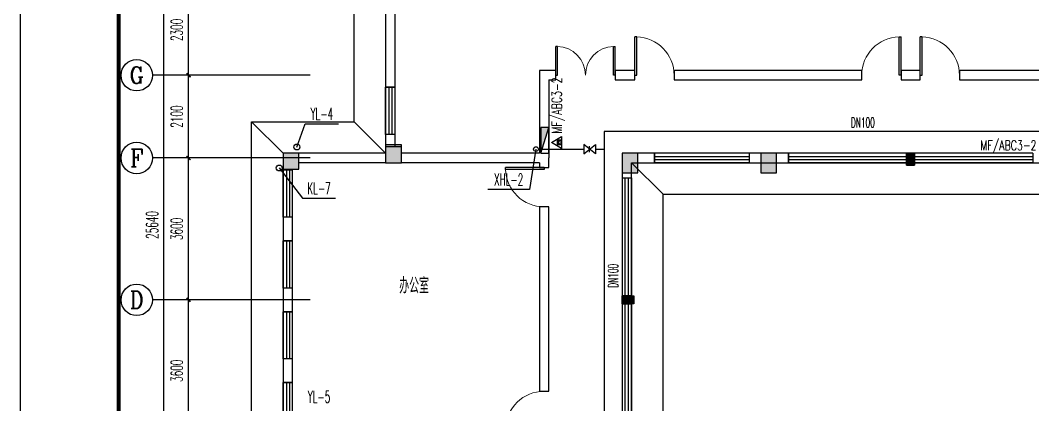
# Model space of a CAD drawing. Header units: inches. Extents: x -1293886 to -986005, y -15154 to 203628.
# Drawn here: x -1293886 to -1268195, y 2044 to 11801 of the extents above; entities that cross this region are included whole.
import ezdxf
from ezdxf.enums import TextEntityAlignment as Align

# ---------------------------------------------------------------- set-up
doc = ezdxf.new("R2010")
doc.units = ezdxf.units.IN
doc.header["$LTSCALE"] = 100
doc.header["$MEASUREMENT"] = 0
doc.linetypes.add('W_P', pattern=[7, 6, -1])
doc.layers.get('0').update_dxf_attribs({"color": 252})
for name, color, linetype in [('AXIS_TEXT', 7, 'Continuous'), ('PUB_HATCH', 8, 'Continuous'), ('PUB_WALL', 9, 'Continuous'), ('TK', 142, 'Continuous'), ('WP_F', 1, 'Continuous'), ('WP_F_DN', 4, 'Continuous'), ('WP_F_LGBH', 4, 'Continuous'), ('WP_F_PJ', 7, 'Continuous'), ('WP_Y', 6, 'W_P'), ('WP_Y_LGBH', 4, 'Continuous'), ('WW_PJ', 7, 'Continuous'), ('WZ', 6, 'Continuous'), ('填充', 8, 'Continuous')]:
    doc.layers.add(name, color=color, linetype=linetype)
doc.layers.add('COLU', color=2, linetype='Continuous', lineweight=30)
doc.layers.add('COLU-HATCH', color=7, linetype='Continuous', lineweight=25, true_color=0x5b5b5b)
doc.styles.add('_TCH_AXIS', font='COMPLEX', dxfattribs={"bigfont": 'GBCBIG'})
doc.styles.add('COMPLEX', font='COMPLEX')
doc.styles.add('DIM_FONT', font='bzxw.shx', dxfattribs={"width": 0.55, "bigfont": 'bzhz.shx'})
doc.styles.add('DXF', font='bzxw.shx', dxfattribs={"width": 0.7, "bigfont": 'bzhz.shx'})
doc.styles.add('HZ', font='SIMPLEX.SHX', dxfattribs={"width": 0.55, "bigfont": 'HZTXT.SHX'})
doc.styles.add('HZ2', font='ROMAND.SHX', dxfattribs={"width": 0.7, "bigfont": 'HZTXT.SHX'})
doc.styles.get("Standard").update_dxf_attribs({"font": 'txt.shx', "bigfont": 'bzhz.shx'})
doc.dimstyles.new('DIMN', dxfattribs={"dimtxt": 300, "dimasz": 100, "dimexe": 250, "dimexo": 300, "dimgap": 150, "dimtad": 1, "dimdec": 0, "dimzin": 0, "dimdsep": 46, "dimtxsty": 'DIM_FONT', "dimblk": 'ARCHTICK', "dimcen": 0.09, "dimclrt": 7, "dimazin": 2, "dimtfac": 1, "dimtdec": 0, "dimtix": 1, "dimtmove": 2, "dimatfit": 3, "dimldrblk": 'ARCHTICK', "dimfxl": 0, "dimtolj": 1, "dimtzin": 0, "dimarcsym": 0})

# ---------------------------------------------------------------- blocks, each defined once
blk = doc.blocks.new('A$C636C677B')
at = {"layer": 'COLU-HATCH', "transparency": 33554687}
for points in [[(2600, 14460), (3000, 14460), (3000, 14910), (2600, 14910)], [(0, 14300), (400, 14300), (400, 14700), (0, 14700)], [(9000, 14200), (9000, 14700), (8600, 14700), (8600, 14200)], [(12520, 14200), (12520, 14700), (12120, 14700), (12120, 14200)]]:
    blk.add_hatch(color=256, dxfattribs=at).paths.add_polyline_path(points, flags=0)
at = {"layer": 'PUB_WALL'}
h = blk.add_hatch(dxfattribs=at)
h.set_pattern_fill('钢筋混凝土', color=256, scale=30)
h.set_pattern_definition([(45, (-1241376.725, 680760.73), (-53.0330086, 53.0330086), []), (50, (-1241376.73, 680760.73), (215.178055, -18.82564), [22.5, -247.5]), (355, (-1241376.73, 680760.73), (-41.6254, 225.65764), [18, -198]), (100.4514, (-1241358.8, 680759.16), (173.552815, 206.831863), [19.122057, -210.342634]), (46.1842, (-1241376.73, 680820.73), (320.172315, -49.655704), [33.75, -371.25]), (96.6356, (-1241350.04, 680816.6), (280.39881, 292.23536), [28.68309, -315.5139]), (351.1842, (-1241376.73, 680820.73), (280.39858, 292.23558), [27, -297]), (21, (-1241346.73, 680805.73), (179.072116, -120.785667), [22.5, -247.5]), (326, (-1241346.73, 680805.73), (72.9946, 217.545014), [18, -198]), (71.4514, (-1241331.8, 680795.66), (252.06679, 96.75915), [19.122057, -210.342634]), (37.5, (-1241376.725, 680760.73), (3.6479566, 99.868156), [0, -195.6, 0, -201, 0, -198.75]), (7.5, (-1241376.73, 680760.73), (78.920861, 118.3235136), [0, -114.6, 0, -191.1, 0, -75.75]), (327.5, (-1241443.625, 680760.73), (160.146731, -6.7664615), [0, -75, 0, -234, 0, -310.5]), (317.5, (-1241473.63, 680760.73), (174.955851, 30.031495), [0, -97.5, 0, -155.4, 0, -220.5])])
h.paths.add_polyline_path([(16010, 14690), (16010, 14410), (15830, 14410), (15830, 14690)])
at = {"layer": '填充'}
h = blk.add_hatch(dxfattribs=at)
h.set_pattern_fill('钢筋混凝土', color=256, scale=30, angle=-90)
h.set_pattern_definition([(315, (674961.85, 1268277.48), (53.0330086, 53.0330086), []), (320, (674961.85, 1268277.48), (-18.82564, -215.178055), [22.5, -247.5]), (265, (674961.85, 1268277.48), (225.65764, 41.6254), [18, -198]), (10.4514, (674960.28, 1268259.55), (206.831863, -173.552815), [19.122057, -210.342634]), (316.1842, (675021.85, 1268277.48), (-49.655704, -320.172315), [33.75, -371.25]), (6.6356, (675017.7, 1268250.8), (292.23536, -280.39881), [28.68309, -315.5139]), (261.1842, (675021.85, 1268277.5), (292.23558, -280.39858), [27, -297]), (291, (675006.85, 1268247.48), (-120.785667, -179.072116), [22.5, -247.5]), (236, (675006.85, 1268247.48), (217.545014, -72.9946), [18, -198]), (341.4514, (674996.78, 1268232.56), (96.75915, -252.06679), [19.122057, -210.342634]), (307.5, (674961.85, 1268277.48), (99.868156, -3.6479566), [0, -195.6, 0, -201, 0, -198.75]), (277.5, (674961.85, 1268277.48), (118.3235136, -78.920861), [0, -114.6, 0, -191.1, 0, -75.75]), (237.5, (674961.85, 1268344.38), (-6.7664615, -160.146731), [0, -75, 0, -234, 0, -310.5]), (227.5, (674961.85, 1268374.38), (30.031495, -174.955851), [0, -97.5, 0, -155.4, 0, -220.5])])
h.paths.add_polyline_path([(8891, 10891), (8611, 10891), (8611, 11071), (8891, 11071)])
at = {"layer": 'COLU'}
for points in [[(2600, 14460), (3000, 14460), (3000, 14910), (2600, 14910)], [(0, 14300), (400, 14300), (400, 14700), (0, 14700)], [(9000, 14200), (9000, 14700), (8600, 14700), (8600, 14200)], [(12520, 14200), (12520, 14700), (12120, 14700), (12120, 14200)]]:
    blk.add_lwpolyline(points, close=True, dxfattribs=at)
at = {"layer": 'PUB_WALL'}
for p, q in [((15820, 14400), (15820, 14700)), ((16020, 14400), (16020, 14700)), ((15820, 14400), (16020, 14400))]:
    blk.add_line(p, q, dxfattribs=at)
at = {"layer": 'PUB_WALL', "const_width": 20}
for points in [[(16010, 14690), (16010, 14410), (15830, 14410), (15830, 14690)], [(8610, 11070), (8890, 11070), (8890, 10890), (8610, 10890)]]:
    blk.add_lwpolyline(points, close=True, dxfattribs=at)
blk = doc.blocks.new('_ArchTick')
at = {"color": 0, "linetype": 'ByBlock', "const_width": 0.4}
blk.add_lwpolyline([(-0.5, -0.5), (0.5, 0.5)], dxfattribs=at)
blk = doc.blocks.new('*D396')
at = {"color": 0, "lineweight": -2}
for p, q in [((-1287417, 4706), (-1289867, 4706)), ((-1289617, 1106), (-1289617, 4706)), ((-1287417, 1106), (-1289867, 1106))]:
    blk.add_line(p, q, dxfattribs=at)
at = {"layer": 'Defpoints', "color": 0}
for p in [(-1289617, 4706), (-1287117, 4706), (-1287117, 1106)]:
    blk.add_point(p, dxfattribs=at)
at = {"color": 0, "lineweight": -2, "xscale": 100, "yscale": 100, "zscale": 100}
for p, rotation in [((-1289617, 4706), 90), ((-1289617, 1106), 270)]:
    blk.add_blockref('_ArchTick', p, dxfattribs=dict(at, rotation=rotation))
at = {"color": 7, "insert": (-1289917, 2906), "char_height": 300, "attachment_point": 5, "rotation": 90, "style": 'HZ'}
blk.add_mtext('\\A1;3600', dxfattribs=at)
blk = doc.blocks.new('*D397')
at = {"color": 0, "lineweight": -2}
for p, q in [((-1287417, 8306), (-1289867, 8306)), ((-1289617, 4706), (-1289617, 8306)), ((-1287417, 4706), (-1289867, 4706))]:
    blk.add_line(p, q, dxfattribs=at)
at = {"layer": 'Defpoints', "color": 0}
for p in [(-1289617, 8306), (-1287117, 8306), (-1287117, 4706)]:
    blk.add_point(p, dxfattribs=at)
at = {"color": 0, "lineweight": -2, "xscale": 100, "yscale": 100, "zscale": 100}
for p, rotation in [((-1289617, 8306), 90), ((-1289617, 4706), 270)]:
    blk.add_blockref('_ArchTick', p, dxfattribs=dict(at, rotation=rotation))
at = {"color": 7, "insert": (-1289917, 6506), "char_height": 300, "attachment_point": 5, "rotation": 90, "style": 'HZ'}
blk.add_mtext('\\A1;3600', dxfattribs=at)
blk = doc.blocks.new('*D398')
at = {"color": 0, "lineweight": -2}
for p, q in [((-1287417, 10406), (-1289867, 10406)), ((-1289617, 8306), (-1289617, 10406)), ((-1287417, 8306), (-1289867, 8306))]:
    blk.add_line(p, q, dxfattribs=at)
at = {"layer": 'Defpoints', "color": 0}
for p in [(-1289617, 10406), (-1287117, 10406), (-1287117, 8306)]:
    blk.add_point(p, dxfattribs=at)
at = {"color": 0, "lineweight": -2, "xscale": 100, "yscale": 100, "zscale": 100}
for p, rotation in [((-1289617, 10406), 90), ((-1289617, 8306), 270)]:
    blk.add_blockref('_ArchTick', p, dxfattribs=dict(at, rotation=rotation))
at = {"color": 7, "insert": (-1289917, 9356), "char_height": 300, "attachment_point": 5, "rotation": 90, "style": 'HZ'}
blk.add_mtext('\\A1;2100', dxfattribs=at)
blk = doc.blocks.new('*D399')
at = {"color": 0, "lineweight": -2}
for p, q in [((-1287417, 12706), (-1289867, 12706)), ((-1289617, 10406), (-1289617, 12706)), ((-1287417, 10406), (-1289867, 10406))]:
    blk.add_line(p, q, dxfattribs=at)
at = {"layer": 'Defpoints', "color": 0}
for p in [(-1289617, 12706), (-1287117, 12706), (-1287117, 10406)]:
    blk.add_point(p, dxfattribs=at)
at = {"color": 0, "lineweight": -2, "xscale": 100, "yscale": 100, "zscale": 100}
for p, rotation in [((-1289617, 12706), 90), ((-1289617, 10406), 270)]:
    blk.add_blockref('_ArchTick', p, dxfattribs=dict(at, rotation=rotation))
at = {"color": 7, "insert": (-1289917, 11556), "char_height": 300, "attachment_point": 5, "rotation": 90, "style": 'HZ'}
blk.add_mtext('\\A1;2300', dxfattribs=at)
blk = doc.blocks.new('*D402')
at = {"color": 0, "lineweight": -2}
for p, q in [((-1287241, 19426), (-1290491, 19426)), ((-1290241, -6214), (-1290241, 19426)), ((-1287241, -6214), (-1290491, -6214))]:
    blk.add_line(p, q, dxfattribs=at)
at = {"layer": 'Defpoints', "color": 0}
for p in [(-1290241, 19426), (-1286941, 19426), (-1286941, -6214)]:
    blk.add_point(p, dxfattribs=at)
at = {"color": 0, "lineweight": -2, "xscale": 100, "yscale": 100, "zscale": 100}
for p, rotation in [((-1290241, 19426), 90), ((-1290241, -6214), 270)]:
    blk.add_blockref('_ArchTick', p, dxfattribs=dict(at, rotation=rotation))
at = {"color": 7, "insert": (-1290541, 6606), "char_height": 300, "attachment_point": 5, "rotation": 90, "style": 'HZ'}
blk.add_mtext('\\A1;25640', dxfattribs=at)
blk = doc.blocks.new('$TCHSYS$WIN2D')
for p, q in [((-0.5, 0.5), (0.5, 0.5)), ((-0.5, 0.5), (-0.5, -0.5)), ((0.5, 0.5), (0.5, -0.5)), ((0.5, 0.1667), (-0.5, 0.1667)), ((0.5, -0.1667), (-0.5, -0.1667)), ((-0.5, -0.5), (0.5, -0.5))]:
    blk.add_line(p, q)
blk = doc.blocks.new('_AXISO')
blk.add_circle((0, 0), 0.5)
at = {"layer": 'AXIS_TEXT', "style": 'COMPLEX', "width": 1.041667}
blk.add_attdef('A', text='', height=0.56, dxfattribs=at).set_placement((-0.25, -0.28), (0.25, -0.28), align=Align.FIT)
blk = doc.blocks.new('$DorLib2D$00000001')
for p, q in [((0.45, 0.975), (0.5, 0.975)), ((0.45, 0), (0.45, 0.975)), ((0.5, 0), (0.5, 0.975)), ((0.5, 0), (0.45, 0))]:
    blk.add_line(p, q)
at = {"lineweight": 13}
blk.add_arc((0.475, 0), 0.975, 91.4693, 180, dxfattribs=at)
blk = doc.blocks.new('$DorLib2D$00000002')
for p, q in [((-0.5, 0), (-0.5, 0.4875)), ((-0.475, 0.4875), (-0.5, 0.4875)), ((-0.475, 0), (-0.475, 0.4875)), ((0.475, 0), (0.475, 0.4875)), ((0.475, 0.4875), (0.5, 0.4875)), ((0.5, 0), (0.5, 0.4875)), ((-0.5, 0), (-0.475, 0)), ((0.5, 0), (0.475, 0))]:
    blk.add_line(p, q)
at = {"lineweight": 13}
for centre, start, end in [((-0.4875, 0), 0, 88.53072), ((0.4875, 0), 91.46928, 180)]:
    blk.add_arc(centre, 0.4875, start, end, dxfattribs=at)
blk = doc.blocks.new('_FZH')
blk.add_lwpolyline([(-0.5, -0.5), (0.5, -0.5), (0.5, 0.5), (-0.5, 0.5)], close=True)
at = {"layer": 'PUB_HATCH'}
blk.add_solid([(-0.5, -0.5), (0.5, -0.5), (-0.5, 0.5), (0.5, 0.5)], dxfattribs=at)
blk = doc.blocks.new('$LIGUAN')
at = {"color": 0, "linetype": 'Continuous'}
blk.add_circle((0, 0), 0.5, dxfattribs=at)
at = {"color": 0, "flags": 1}
for tag in ['THICK', 'BG_D', 'BG_T']:
    blk.add_attdef(tag, (0, 0), '', height=0.0001, dxfattribs=at)
blk = doc.blocks.new('$QC001_5')
blk.add_line((-325, 200), (325, 0))
blk.add_lwpolyline([(325, 0), (325, 200), (-325, 200), (-325, 0)], close=True)
blk.add_solid([(-325, 200), (325, 200), (-325, 200), (325, 0)])
at = {"flags": 1}
for tag in ['UNIT', 'WHAT', 'SPEC']:
    blk.add_attdef(tag, (0, 0), '', height=0.001, dxfattribs=at)
blk = doc.blocks.new('$QC006_2')
for points in [[(0, 260), (150, 0), (-150, 0)], [(-57, 109), (67, 109), (67, 19), (-57, 19)]]:
    blk.add_lwpolyline(points, close=True)
for points in [[(-57, 109), (67, 109), (67, 19), (-57, 109)], [(67, 19), (-57, 109), (-57, 19), (67, 109)], [(67, 109), (67, 19), (-57, 109), (-57, 19)]]:
    blk.add_solid(points)
at = {"style": 'HZ', "flags": 1}
for tag in ['UNIT', 'WHAT', 'SPEC']:
    blk.add_attdef(tag, (0, 0), '', height=0.001, dxfattribs=at)
at = {"style": 'HZ', "width": 0.7}
blk.add_attdef('TXT', (227, -1), '', height=250, dxfattribs=at)
blk = doc.blocks.new('$VA003_1')
blk.add_line((0, -0.258), (0, 0.258))
blk.add_lwpolyline([(-0.5, 0.4), (-0.5, -0.4), (0.5, 0.4), (0.5, -0.4)], close=True)
at = {"width": 0.7, "flags": 1}
for tag, p in [('UNIT', (0, 0)), ('SPEC', (0, -0.002)), ('WHAT', (0, -0.003))]:
    blk.add_attdef(tag, p, '', height=0.001, dxfattribs=at)

msp = doc.modelspace()

# ---------------------------------------------------------------- hatches: boundary and pattern name
h = msp.add_hatch()
h.set_pattern_fill('ANSI31', color=256, angle=-90)
h.set_pattern_definition([(315, (-559875.5391, 1195999.9733), (1.1225320151, 1.1225320151), [])])
h.paths.add_polyline_path([(-1271194.6, 8426), (-1271194.6, 8126), (-1271394.6, 8126), (-1271394.6, 8426)])
h = msp.add_hatch()
h.set_pattern_fill('ANSI31', color=256)
h.set_pattern_definition([(45, (-2466188.5469, 716124.9843), (-1.1225320151, 1.1225320151), [])])
h.paths.add_polyline_path([(-1278614.5, 4805.9), (-1278314.5, 4805.9), (-1278314.5, 4605.9), (-1278614.5, 4605.9)])

# ---------------------------------------------------------------- linework, layer by layer
for p, q in [((-1284614.6, 12586), (-1284614.6, 10105.9)), ((-1284374.6, 10105.9), (-1284374.6, 12586)), ((-1286529.1, 10406), (-1290529.1, 10406)), ((-1280714.6, 10526), (-1280714.6, 8426)), ((-1280294.6, 10526), (-1280714.6, 10526)), ((-1280474.6, 10286), (-1280474.6, 8306)), ((-1280474.6, 10286), (-1280294.6, 10286)), ((-1280294.6, 10286), (-1280294.6, 10526)), ((-1278294.6, 10526), (-1278794.6, 10526)), ((-1278794.6, 10526), (-1278794.6, 10286)), ((-1278794.6, 10286), (-1278294.6, 10286)), ((-1278294.6, 10286), (-1278294.6, 10526)), ((-1272534.6, 10526), (-1277294.6, 10526)), ((-1277294.6, 10526), (-1277294.6, 10286)), ((-1277294.6, 10286), (-1272534.6, 10286)), ((-1272534.6, 10286), (-1272534.6, 10526)), ((-1271054.6, 10526), (-1271534.6, 10526)), ((-1271534.6, 10526), (-1271534.6, 10286)), ((-1271534.6, 10286), (-1271054.6, 10286)), ((-1271054.6, 10286), (-1271054.6, 10526)), ((-1265334.6, 10526), (-1270054.6, 10526)), ((-1270054.6, 10526), (-1270054.6, 10286)), ((-1270054.6, 10286), (-1265334.6, 10286)), ((-1284614.6, 10105.9), (-1284374.6, 10105.9)), ((-1288014.6, 9226), (-1287214.6, 8426)), ((-1285414.6, 9226), (-1284614.6, 8426)), ((-1284374.6, 8905.9), (-1284614.6, 8905.9)), ((-1284614.6, 8905.9), (-1284614.6, 8586)), ((-1284374.6, 8586), (-1284374.6, 8905.9)), ((-1286529.1, 8306), (-1290529.1, 8306)), ((-1284614.6, 8426), (-1286814.6, 8426)), ((-1280714.6, 8426), (-1284214.6, 8426)), ((-1280474.6, 8066), (-1280474.6, 8306)), ((-1277794.6, 8426), (-1278214.6, 8426)), ((-1277794.6, 8186), (-1277794.6, 8426)), ((-1275094.6, 8426), (-1275394.6, 8426)), ((-1275394.6, 8426), (-1275394.6, 8186)), ((-1274394.6, 8426), (-1274694.6, 8426)), ((-1274394.6, 8186), (-1274394.6, 8426)), ((-1271194.6, 8426), (-1271394.6, 8426)), ((-1271394.6, 8426), (-1271394.6, 8186)), ((-1271194.6, 8186), (-1271194.6, 8426)), ((-1287214.6, 8026), (-1287214.6, 8005.9)), ((-1287214.6, 8005.9), (-1286974.6, 8005.9)), ((-1286974.6, 8005.9), (-1286974.6, 8026)), ((-1284614.6, 8186), (-1286814.6, 8186)), ((-1280714.6, 8186), (-1284214.6, 8186)), ((-1280714.6, 8186), (-1280714.6, 8066)), ((-1280714.6, 8066), (-1280474.6, 8066)), ((-1277574.6, 7386), (-1278374.6, 8186)), ((-1278214.6, 8186), (-1277794.6, 8186)), ((-1275394.6, 8186), (-1275094.6, 8186)), ((-1274694.6, 8186), (-1274394.6, 8186)), ((-1271394.6, 8186), (-1271194.6, 8186)), ((-1278614.6, 7926), (-1278614.6, 7805.9)), ((-1278614.6, 7805.9), (-1278374.6, 7805.9)), ((-1278374.6, 7805.9), (-1278374.6, 7926)), ((-1280714.6, 7066), (-1280714.6, 2386)), ((-1280474.6, 7066), (-1280714.6, 7066)), ((-1280474.6, 2386), (-1280474.6, 7066)), ((-1287214.6, 6805.9), (-1287214.6, 6206)), ((-1286974.6, 6805.9), (-1287214.6, 6805.9)), ((-1286974.6, 6206), (-1286974.6, 6805.9)), ((-1287214.6, 6206), (-1286974.6, 6206)), ((-1287214.6, 5006), (-1287214.6, 4406)), ((-1286974.6, 5006), (-1287214.6, 5006)), ((-1286974.6, 4406), (-1286974.6, 5006)), ((-1286529.1, 4706), (-1290529.1, 4706)), ((-1278374.6, 4805.9), (-1278614.6, 4805.9)), ((-1278614.6, 4805.9), (-1278614.6, 4605.9)), ((-1278374.6, 4605.9), (-1278374.6, 4805.9)), ((-1287214.6, 4406), (-1286974.6, 4406)), ((-1278614.6, 4605.9), (-1278374.6, 4605.9)), ((-1287214.6, 3206), (-1287214.6, 2605.9)), ((-1286974.6, 3206), (-1287214.6, 3206)), ((-1286974.6, 2605.9), (-1286974.6, 3206)), ((-1287214.6, 2605.9), (-1286974.6, 2605.9)), ((-1280714.6, 2386), (-1280474.6, 2386))]:
    msp.add_line(p, q)
for points in [[(-1277514.6, -2014.1), (-1277514.6, -7074), (-1288014.6, -7074), (-1288014.6, 9226), (-1285414.6, 9226), (-1285414.6, 20226), (-1248074.6, 20226), (-1248074.6, 17226)], [(-1248074.6, 19426), (-1284614.6, 19426), (-1284614.6, 8426), (-1287214.6, 8426), (-1287214.6, -6274), (-1278314.6, -6274), (-1278314.6, -2014), (-1277774.6, -2014), (-1277774.6, -1614), (-1278214.4, -1614), (-1278214.6, 825.9), (-1277774.6, 825.9), (-1277774.6, 1226), (-1278374.6, 1226), (-1278374.6, 8186), (-1253414.6, 8186), (-1253414.6, 6146), (-1248314.6, 6146), (-1248314.6, 5936), (-1248074.6, 5936), (-1248074.6, 19426)], [(-1278374.6, 1226), (-1278374.6, 8186), (-1257614.5, 8186)], [(-1277574.6, 1226), (-1277574.6, 7386), (-1257614.5, 7386)]]:
    msp.add_lwpolyline(points)
for points in [[(-1271194.6, 8426), (-1271194.6, 8126), (-1271394.6, 8126), (-1271394.6, 8426)], [(-1278614.5, 4805.9), (-1278314.5, 4805.9), (-1278314.5, 4605.9), (-1278614.5, 4605.9)]]:
    msp.add_lwpolyline(points, close=True)
at = {"layer": 'TK'}
msp.add_lwpolyline([(-1293886.4, -15153.6), (-1234486.4, -15153.6), (-1234486.4, 26846.4), (-1293886.4, 26846.4)], close=True, dxfattribs=at)
at = {"layer": 'TK', "const_width": 100}
msp.add_lwpolyline([(-1291386.4, -14153.6), (-1235486.4, -14153.6), (-1235486.4, 25846.4), (-1291386.4, 25846.4)], close=True, dxfattribs=at)
at = {"layer": 'WP_F'}
for p, q in [((-1279068.7, 8980.8), (-1279068.7, 8531)), ((-1267931.2, 8980.8), (-1279068.7, 8980.8)), ((-1280739.8, 8531), (-1279588.4, 8531)), ((-1279288.4, 8531), (-1279068.7, 8531)), ((-1279068.7, 8531), (-1279068.7, 1313.5))]:
    msp.add_line(p, q, dxfattribs=at)
at = {"layer": 'WP_F_LGBH'}
msp.add_lwpolyline([(-1280799.8, 8531), (-1280968.6, 7508.8), (-1282018.6, 7508.8)], dxfattribs=at)
at = {"layer": 'WP_Y_LGBH'}
for points in [[(-1286866.1, 8584.5), (-1286654.3, 9175), (-1285814.3, 9175)], [(-1287314, 8052), (-1286725.3, 7286.3), (-1285885.3, 7286.3)]]:
    msp.add_lwpolyline(points, dxfattribs=at)

# ---------------------------------------------------------------- block references
msp.add_blockref('A$C636C677B', (-1287214.6, -6274))
for name, p, xscale, yscale, zscale in [('$DorLib2D$00000001', (-1277794.6, 10406), -1000, 1000, -1000), ('$DorLib2D$00000001', (-1272034.6, 10406), 1000, 1000, 1000), ('$DorLib2D$00000001', (-1270554.6, 10406), -1000, 1000, -1000), ('$DorLib2D$00000002', (-1279544.6, 10406), -1500, 1500, -1500), ('_FZH', (-1284414.6, 8386), 400, 400, 400), ('_FZH', (-1287014.6, 8226), 400, 400, 400), ('_FZH', (-1278414.6, 8176), 399.999999796506, 499.9999999435386, 499.9999999435386), ('$TCHSYS$WIN2D', (-1276594.6, 8306), -2400, 240, -2400), ('_FZH', (-1274894.6, 8176), 400, 499.9999999435386, 499.9999999435386), ('$TCHSYS$WIN2D', (-1272894.6, 8306), -3000, 240, -3000), ('$TCHSYS$WIN2D', (-1269694.6, 8306), -3000, 240, -3000)]:
    msp.add_blockref(name, p, dxfattribs=dict(xscale=xscale, yscale=yscale, zscale=zscale))
ref = msp.add_blockref('_AXISO', (-1290929.1, 10406), dxfattribs=dict(xscale=800, yscale=800, zscale=800))
ref.add_attrib('A', 'G', dxfattribs={"layer": 'AXIS_TEXT', "height": 425.2, "style": '_TCH_AXIS'}).set_placement((-1291111.4, 10193.4), (-1290746.9, 10193.4), align=Align.FIT)
for name, p, xscale, yscale, zscale, rotation in [('$TCHSYS$WIN2D', (-1284494.6, 9505.9), -1200, 240, -1200, 270), ('$TCHSYS$WIN2D', (-1287094.6, 7405.9), -1200, 240, -1200, 270), ('$DorLib2D$00000001', (-1280594.6, 7566), -1000, -1000, -1000, 270), ('$TCHSYS$WIN2D', (-1278494.6, 6305.9), -3000, 240, -3000, 90), ('$TCHSYS$WIN2D', (-1287094.6, 5606), -1200, 240, -1200, 270), ('$TCHSYS$WIN2D', (-1287094.6, 3806), -1200, 240, -1200, 270), ('$TCHSYS$WIN2D', (-1278494.6, 3105.9), -3000, 240, -3000, 90), ('$TCHSYS$WIN2D', (-1287094.6, 2005.9), -1200, 240, -1200, 270), ('$DorLib2D$00000001', (-1280594.6, 1886), 1000, -1000, 1000, 270)]:
    msp.add_blockref(name, p, dxfattribs=dict(xscale=xscale, yscale=yscale, zscale=zscale, rotation=rotation))
ref = msp.add_blockref('_AXISO', (-1290929.1, 8306), dxfattribs=dict(xscale=800, yscale=800, zscale=800))
ref.add_attrib('A', 'F', dxfattribs={"layer": 'AXIS_TEXT', "height": 445.4, "style": '_TCH_AXIS'}).set_placement((-1291098.8, 8083.3), (-1290759.4, 8083.3), align=Align.FIT)
ref = msp.add_blockref('_AXISO', (-1290929.1, 4706), dxfattribs=dict(xscale=800, yscale=800, zscale=800))
ref.add_attrib('A', 'D', dxfattribs={"layer": 'AXIS_TEXT', "height": 435.3, "style": '_TCH_AXIS'}).set_placement((-1291105.3, 4488.3), (-1290753, 4488.3), align=Align.FIT)
at = {"layer": 'WP_F', "xscale": 120, "yscale": 120, "zscale": 120}
msp.add_blockref('$LIGUAN', (-1280799.8, 8531), dxfattribs=at)
at = {"layer": 'WP_F_PJ', "rotation": 90}
msp.add_blockref('$QC001_5', (-1280474.6, 8756.5), dxfattribs=at)
at = {"layer": 'WP_F_PJ', "xscale": 300, "yscale": 300, "zscale": 300}
msp.add_blockref('$VA003_1', (-1279438.4, 8531), dxfattribs=at)
at = {"layer": 'WP_Y', "xscale": 150, "yscale": 150, "zscale": 150}
for p in [(-1286866.1, 8584.5), (-1287314, 8052)]:
    msp.add_blockref('$LIGUAN', p, dxfattribs=at)
at = {"layer": 'WW_PJ', "rotation": 90}
msp.add_blockref('$QC006_2', (-1280149, 8697.1), dxfattribs=at).add_auto_attribs({'TXT': 'MF/ABC3-2'})
at = {"layer": 'WW_PJ'}
ref = msp.add_blockref('$QC006_2', (-1267731.8, 8504.1), dxfattribs=dict(at, xscale=-1))
ref.add_attrib('TXT', 'MF/ABC3-2', (-1269525.9, 8502.9), dxfattribs={"layer": '0', "height": 250, "style": 'HZ', "width": 0.7})

# ---------------------------------------------------------------- texts
at = {"layer": 'WP_F_DN', "style": 'HZ', "width": 0.55}
msp.add_text('DN100', height=250, dxfattribs=at).set_placement((-1272505.3, 9205.8), align=Align.MIDDLE)
msp.add_text('DN100', height=250, rotation=90, dxfattribs=at).set_placement((-1278843.7, 5315.8), align=Align.MIDDLE)
at = {"layer": 'WP_F_LGBH', "style": 'HZ2', "width": 0.55}
msp.add_text('XHL-2', height=300, dxfattribs=at).set_placement((-1281493.6, 7608.8), align=Align.CENTER)
at = {"layer": 'WP_Y_LGBH', "style": 'HZ2', "width": 0.55}
for s, p in [('YL-4', (-1286234.3, 9275)), ('KL-7', (-1286305.3, 7386.3)), ('YL-5', (-1286305.3, 2094.1))]:
    msp.add_text(s, height=300, dxfattribs=at).set_placement(p, align=Align.CENTER)
at = {"layer": 'WZ', "color": 1, "style": 'DXF', "width": 0.6}
msp.add_text('办公室', height=400, dxfattribs=at).set_placement((-1284270.9, 4866.5))

# ---------------------------------------------------------------- dimensions: what is measured, and where the dimension line sits
for p1, p2, distance, picture, middle in [((-1286940.9, -6214), (-1286940.9, 19426), 3300, '*D402', (-1290540.9, 6606)), ((-1287116.6, 10406), (-1287116.6, 12706), 2500, '*D399', (-1289916.6, 11556)), ((-1287116.6, 8306), (-1287116.6, 10406), 2500, '*D398', (-1289916.6, 9356)), ((-1287116.6, 4706), (-1287116.6, 8306), 2500, '*D397', (-1289916.6, 6506)), ((-1287116.6, 1106), (-1287116.6, 4706), 2500, '*D396', (-1289916.6, 2906))]:
    dim = msp.add_aligned_dim(p1=p1, p2=p2, distance=distance, dimstyle='DIMN', override={"dimtxsty": 'HZ'})
    dim.commit()
    dim.dimension.update_dxf_attribs({"geometry": picture, "text_midpoint": middle})

doc.saveas('drawing.dxf')
